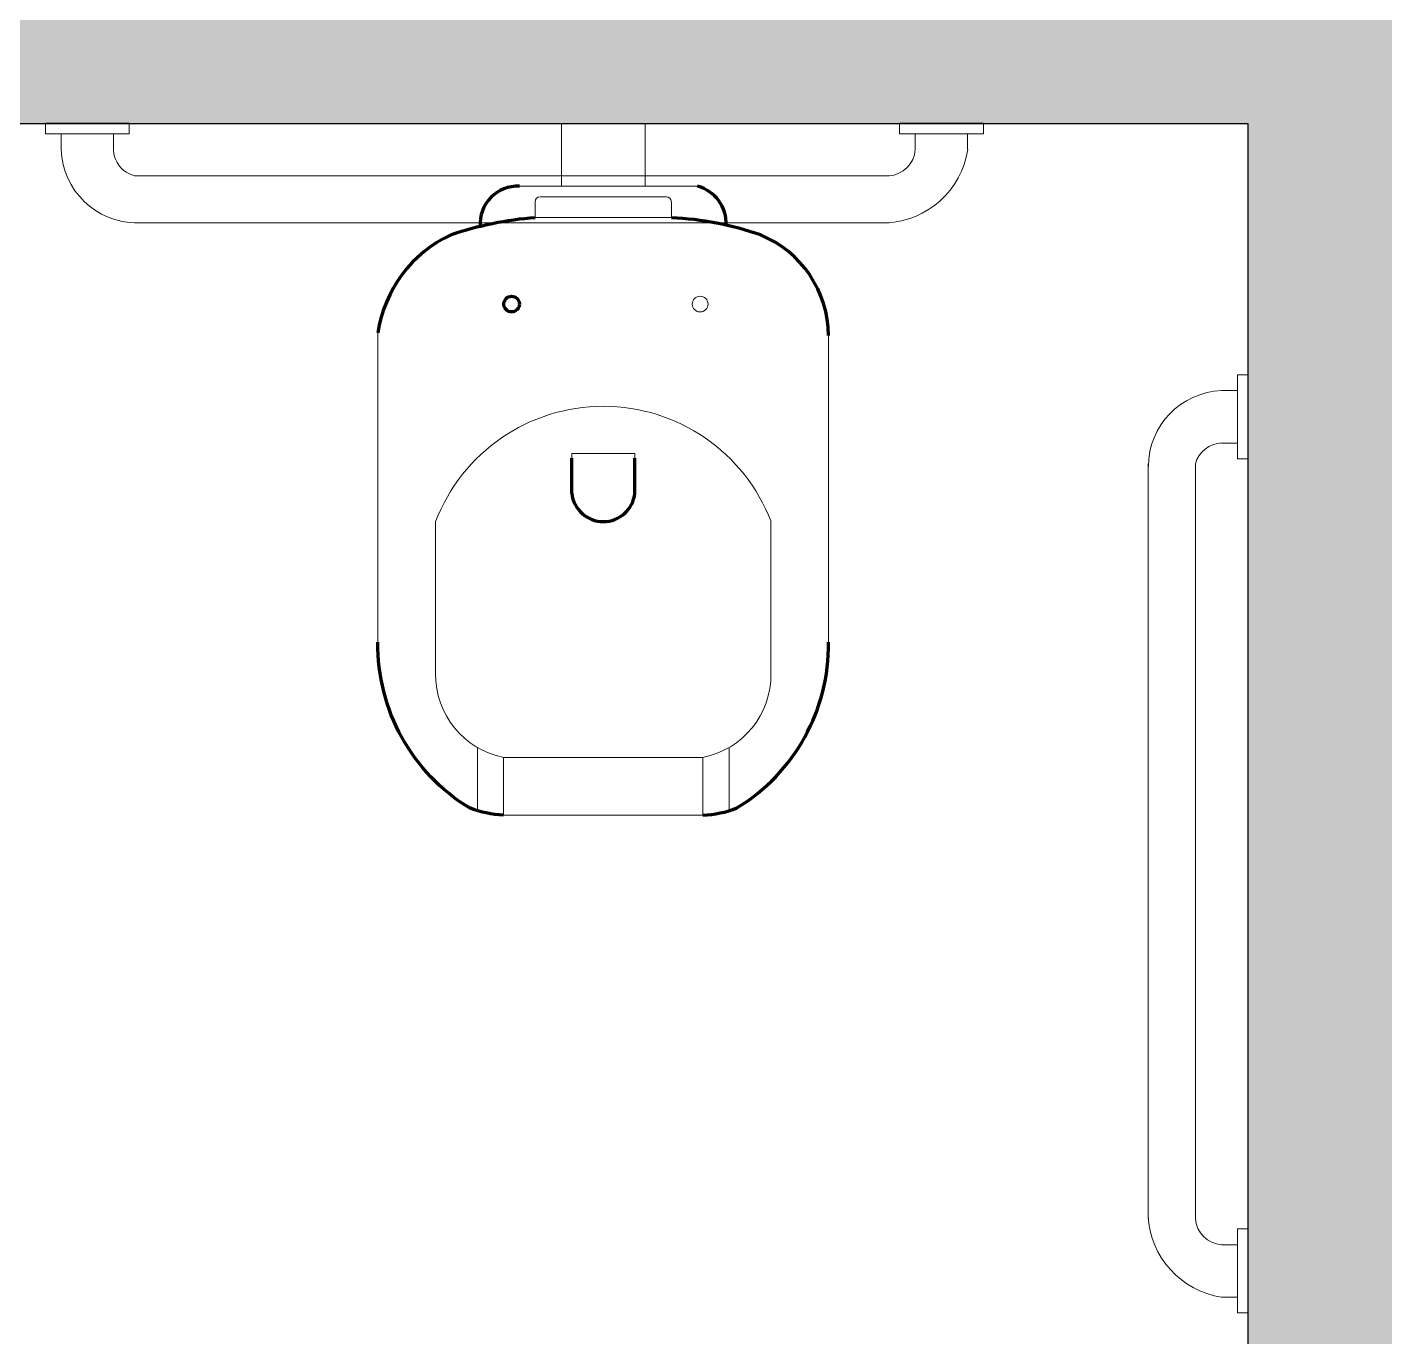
# Model space of a CAD drawing. Header units: centimetres. Extents: x 0 to 1814864, y -139216 to 99734.
# Drawn here: x 905078.5 to 905188.1, y 11453.6 to 11559.3 of the extents above; entities that cross this region are included whole.
import ezdxf

# ---------------------------------------------------------------- set-up
doc = ezdxf.new("R2010")
doc.units = ezdxf.units.CM
doc.header["$LTSCALE"] = 4
for name, color, linetype in [('0.2', 2, 'Continuous'), ('0.6', 6, 'Continuous'), ('PDF1_PH - Metal', 253, 'Continuous')]:
    doc.layers.add(name, color=color, linetype=linetype)
doc.layers.add('PDF1_PH - Alv Construir', color=6, linetype='Continuous', lineweight=40)

# ---------------------------------------------------------------- blocks, each defined once
blk = doc.blocks.new('Barra 3')
at = {"layer": 'PDF1_PH - Metal', "lineweight": 9}
for points in [[(19245.14, 25719.84), (19252, 25719.84), (19252, 25718.98), (19245.14, 25718.98)], [(19315, 25719.84), (19321.85, 25719.84), (19321.85, 25718.98), (19315, 25718.98)]]:
    blk.add_lwpolyline(points, close=True, dxfattribs=at)
for points in [[(19246.43, 25717.69), (19246.43, 25718.98)], [(19250.71, 25717.69), (19250.71, 25718.98)], [(19316.28, 25717.69), (19316.28, 25718.98)], [(19320.57, 25717.69), (19320.57, 25718.98)], [(19252.86, 25715.55), (19314.57, 25715.55)], [(19252.86, 25711.69), (19314.57, 25711.69)]]:
    blk.add_lwpolyline(points, dxfattribs=at)
for centre, radius, start, end in [((19253.42, 25718.76), 7.08, 188.6936, 267.1299), ((19253.01, 25717.84), 2.3, 183.7735, 266.2236), ((19314.35, 25717.92), 6.22, 270.0361, 357.9477), ((19314, 25717.77), 2.29, 284.5016, 358.1815)]:
    blk.add_arc(centre, radius, start, end, dxfattribs=at)
blk = doc.blocks.new('bacia sanit')
at = {"layer": 'PDF1_PH - Metal', "lineweight": 9}
for points in [[(16873.71, 24771.42), (16899, 24771.42)], [(16889.14, 24766.71), (16889.57, 24766.71), (16890, 24766.71), (16890.43, 24766.71), (16890.85, 24766.71), (16899.43, 24766.71), (16899.85, 24766.71), (16900.28, 24766.71), (16900.71, 24766.71), (16901.14, 24766.71), (16901.57, 24766.71)], [(16912.79, 24763.28), (16907.67, 24763.28)], [(16861.71, 24745.85), (16861.71, 24746.14), (16861.71, 24759.85), (16861.71, 24760.71)], [(16908.43, 24761.14), (16912.71, 24761.14), (16913.14, 24761.14)], [(16908.43, 24761.14), (16908.43, 24760.71), (16908.43, 24760.28), (16908.43, 24759.85), (16908.43, 24759.42), (16908.43, 24758.99), (16908.43, 24758.57), (16908.43, 24758.14), (16908.43, 24757.71), (16908.43, 24757.28), (16908.43, 24756.85), (16908.43, 24756.42)], [(16913.14, 24761.14), (16913.14, 24760.71), (16913.14, 24760.28), (16913.14, 24759.85), (16913.14, 24759.42), (16913.14, 24758.99), (16913.14, 24758.57), (16913.14, 24758.14), (16913.14, 24757.71), (16913.14, 24757.28), (16913.14, 24756.85), (16913.14, 24756.42), (16913.14, 24756), (16913.14, 24755.57), (16913.14, 24755.14), (16913.14, 24754.71), (16913.14, 24754.28), (16913.14, 24753.85), (16913.14, 24753.42), (16913.14, 24753), (16913.14, 24752.57), (16913.14, 24752.14), (16913.14, 24751.71), (16913.14, 24751.28), (16913.14, 24750.85), (16913.14, 24750.42), (16913.14, 24750), (16913.14, 24749.57), (16913.14, 24749.14), (16913.14, 24748.71), (16913.14, 24748.28), (16913.14, 24747.85), (16913.14, 24747.42), (16913.14, 24747), (16913.14, 24746.57), (16913.14, 24746.14), (16913.14, 24745.71), (16913.14, 24745.28), (16913.14, 24744.85)], [(16863, 24747.42), (16863, 24747.42), (16863.43, 24747.42), (16863.85, 24747.42), (16864.28, 24747.42), (16864.28, 24753), (16864.28, 24758.57), (16863.85, 24758.57), (16863.43, 24758.57), (16863, 24758.57)], [(16862.57, 24758.14), (16862.57, 24757.71), (16862.57, 24757.28), (16862.57, 24748.71), (16862.57, 24748.28), (16862.57, 24747.85)], [(16861.71, 24756.42), (16856.57, 24756.42)], [(16908.43, 24756.42), (16908.43, 24756), (16908.43, 24755.57), (16908.43, 24755.14), (16908.43, 24754.71), (16908.43, 24754.28), (16908.43, 24753.85), (16908.43, 24753.42), (16908.43, 24753), (16908.43, 24752.57), (16908.43, 24752.14), (16908.43, 24751.71), (16908.43, 24751.28), (16908.43, 24750.85), (16908.43, 24750)], [(16884.43, 24750.42), (16884, 24750.42), (16883.57, 24750.42), (16883.57, 24750.85), (16883.57, 24751.28), (16883.57, 24751.71), (16883.57, 24752.14), (16883.57, 24752.57), (16883.57, 24753), (16883.57, 24753.42), (16883.57, 24753.85), (16883.57, 24754.28), (16883.57, 24754.71), (16883.57, 24755.14), (16883.57, 24755.57), (16884, 24755.57), (16884, 24755.57)], [(16908.43, 24750), (16908.43, 24749.57), (16908.43, 24749.14), (16908.43, 24748.71), (16908.43, 24748.28), (16908.43, 24747.85), (16908.43, 24747.42), (16908.43, 24747), (16908.43, 24746.57), (16908.43, 24746.14), (16908.43, 24745.71), (16908.43, 24745.28), (16908.43, 24744.85)], [(16861.71, 24749.57), (16856.57, 24749.57)], [(16908.43, 24744.85), (16912.71, 24744.85), (16913.14, 24744.85)], [(16908.43, 24744.85), (16912.71, 24744.85), (16913.14, 24744.85)], [(16912.79, 24742.71), (16907.61, 24742.71)], [(16901.57, 24739.28), (16901.14, 24739.28), (16900.71, 24739.28), (16900.28, 24739.28), (16899.43, 24739.28), (16890.85, 24739.28), (16890.43, 24739.28), (16890, 24739.28), (16889.57, 24739.28), (16889.14, 24739.28)], [(16899, 24734.57), (16873.71, 24734.57)]]:
    blk.add_lwpolyline(points, dxfattribs=at)
at = {"layer": 'PDF1_PH - Metal', "lineweight": 211}
for points in [[(16913.14, 24761.14, 0.086524), (16912.56, 24763.93, 0.264906), (16899, 24771.42)], [(16913.14, 24744.85, -0.086524), (16912.56, 24742.06, -0.264906), (16899, 24734.57)]]:
    blk.add_lwpolyline(points, format="xyb", dxfattribs=at)
blk.add_lwpolyline([(16889.14, 24753), (16889.14, 24753), (16889.14, 24753)], dxfattribs=at)
at = {"layer": 'PDF1_PH - Metal', "lineweight": 9}
blk.add_circle((16871.35, 24760.92), 0.643, dxfattribs=at)
at = {"layer": 'PDF1_PH - Metal', "lineweight": 211}
blk.add_circle((16871.35, 24745.5), 0.643, dxfattribs=at)
for centre, radius, start, end in [((16873.98, 24762.47), 8.95, 90.3217, 157.8056), ((16890.78, 24757.22), 26.53, 161.0139, 177.0973), ((16864.8, 24759.86), 3.2, 88.1661, 164.6032), ((16885.38, 26015.07), 1259.51, 269.93472, 270.06528), ((16886.55, 24753), 2.59, 275.8679, 84.1321), ((16885.38, 23700.83), 1049.59, 89.92167, 90.07833), ((16892.2, 24749.58), 28, 184.427, 198.8013), ((16864.77, 24745.99), 3.06, 177.2926, 274.2593), ((16875.2, 24744.92), 10.46, 204.627, 261.8049)]:
    blk.add_arc(centre, radius, start, end, dxfattribs=at)
at = {"layer": 'PDF1_PH - Metal', "lineweight": 9}
for centre, radius, start, end in [((16894.4, 24753), 14.69, 110.9822, 249.0178), ((16901.65, 24759.8), 6.91, 11.172, 90.6439), ((16863, 24758.14), 0.429, 90, 180), ((16863, 24747.85), 0.429, 180, 270), ((16901.65, 24746.19), 6.91, 269.3561, 348.828)]:
    blk.add_arc(centre, radius, start, end, dxfattribs=at)

msp = doc.modelspace()

# ---------------------------------------------------------------- hatches: boundary and pattern name
at = {"layer": '0.2', "true_color": 0x000000}
h = msp.add_hatch(color=18, dxfattribs=at)
h.dxf.hatch_style = 1
h.paths.add_polyline_path([(902617.002, 11941.556), (902349.002, 11941.556), (902349.002, 11846.556), (902364.002, 11846.556), (902364.002, 11866.556), (902364.002, 11926.556), (902617.002, 11926.556)])
h.paths.add_polyline_path([(902822.002, 11566.556), (902762.002, 11566.556), (902762.002, 11780.092), (902762.002, 11791.695), (902747.002, 11791.695), (902747.002, 11566.556), (902364.002, 11566.556), (902364.002, 11646.556), (902349.002, 11646.556), (902349.002, 11551.556), (902762.002, 11551.556), (902822.002, 11551.556)])
h.paths.add_polyline_path([(902762.002, 11926.556), (902772.002, 11926.556), (902772.002, 11941.556), (902747.002, 11941.556), (902737.002, 11941.556), (902737.002, 11926.556), (902747.002, 11926.556), (902747.002, 11791.695), (902762.002, 11791.695)])
h.paths.add_polyline_path([(903167.002, 11941.556), (903022.002, 11941.556), (902892.002, 11941.556), (902892.002, 11926.556), (903022.002, 11926.556), (903022.002, 11916.556), (903037.002, 11916.556), (903037.002, 11926.556), (903167.002, 11926.556)])
h.paths.add_polyline_path([(903037.002, 11791.695), (903022.002, 11791.695), (903022.002, 11566.556), (902962.002, 11566.556), (902962.002, 11551.556), (903037.002, 11551.556), (903087.002, 11551.556), (903087.002, 11566.556), (903037.002, 11566.556)])
h.paths.add_polyline_path([(903367.002, 11566.556), (903312.002, 11566.556), (903312.002, 11791.695), (903297.002, 11791.695), (903297.002, 11566.556), (903247.002, 11566.556), (903247.002, 11551.556), (903312.002, 11551.556), (903367.002, 11551.556)])
h.paths.add_polyline_path([(903037.002, 11826.556), (903022.002, 11826.556), (903022.002, 11791.695), (903037.002, 11791.695)])
h.paths.add_polyline_path([(903847.002, 11941.556), (903512.002, 11941.556), (903297.002, 11941.556), (903287.002, 11941.556), (903287.002, 11926.556), (903297.002, 11926.556), (903297.002, 11791.695), (903312.002, 11791.695), (903312.002, 11853.642), (903312.002, 11857.642), (903312.002, 11926.556), (903512.002, 11926.556), (903512.002, 11916.556), (903527.002, 11916.556), (903527.002, 11926.556), (903847.002, 11926.556)])
h.paths.add_polyline_path([(903662.002, 11566.556), (903607.002, 11566.556), (903527.002, 11566.556), (903527.002, 11791.695), (903512.002, 11791.695), (903512.002, 11566.556), (903457.002, 11566.556), (903457.002, 11551.556), (903527.002, 11551.556), (903662.002, 11551.556)])
h.paths.add_polyline_path([(904047.002, 11566.556), (903992.002, 11566.556), (903992.002, 11791.695), (903977.002, 11791.695), (903977.002, 11566.556), (903842.002, 11566.556), (903842.002, 11551.556), (903992.002, 11551.556), (904047.002, 11551.556)])
h.paths.add_polyline_path([(903992.002, 11926.556), (904192.002, 11926.556), (904192.002, 11916.556), (904207.002, 11916.556), (904207.002, 11926.556), (904217.002, 11926.556), (904527.605, 11926.556), (904527.605, 11941.556), (904217.002, 11941.556), (903977.002, 11941.556), (903967.002, 11941.556), (903967.002, 11926.556), (903977.002, 11926.556), (903977.002, 11791.695), (903992.002, 11791.695), (903992.002, 11853.642), (903992.002, 11857.642)])
h.paths.add_polyline_path([(904342.002, 11566.556), (904287.002, 11566.556), (904207.002, 11566.556), (904207.002, 11791.695), (904192.002, 11791.695), (904192.002, 11566.556), (904137.002, 11566.556), (904137.002, 11551.556), (904207.002, 11551.556), (904342.002, 11551.556)])
h.paths.add_polyline_path([(904672.002, 11791.695), (904657.002, 11791.695), (904657.002, 11566.556), (904522.002, 11566.556), (904522.002, 11551.556), (904672.002, 11551.556)])
h.paths.add_polyline_path([(904672.002, 11941.556), (904647.605, 11941.556), (904647.605, 11926.556), (904657.002, 11926.556), (904657.002, 11791.695), (904672.002, 11791.695)])
h.paths.add_polyline_path([(902364.002, 12526.477), (902414.002, 12526.477), (902414.002, 12541.477), (902349.002, 12541.477), (902349.002, 12151.477), (902434.002, 12151.477), (902434.002, 12166.477), (902364.002, 12166.477)])
h.paths.add_polyline_path([(902579.002, 12526.477), (902624.002, 12526.477), (902624.002, 12541.477), (902564.002, 12541.477), (902514.002, 12541.477), (902514.002, 12526.477), (902564.002, 12526.477), (902564.002, 12166.477), (902554.002, 12166.477), (902554.002, 12151.477), (902579.002, 12151.477), (902699.002, 12151.477), (902699.002, 12166.477), (902579.002, 12166.477)])
h.paths.add_polyline_path([(902844.002, 12466.477), (902844.002, 12526.477), (902906.502, 12526.477), (902906.502, 12541.477), (902829.002, 12541.477), (902784.002, 12541.477), (902784.002, 12526.477), (902829.002, 12526.477), (902829.002, 12166.477), (902819.002, 12166.477), (902819.002, 12151.477), (902844.002, 12151.477), (903039.002, 12151.477), (903039.002, 12166.477), (902844.002, 12166.477)])
h.paths.add_polyline_path([(903184.002, 12526.477), (903239.002, 12526.477), (903239.002, 12541.477), (903169.002, 12541.477), (903106.502, 12541.477), (903106.502, 12526.477), (903169.002, 12526.477), (903169.002, 12466.477), (903169.002, 12166.477), (903159.002, 12166.477), (903159.002, 12151.477), (903184.002, 12151.477), (903399.002, 12151.477), (903719.002, 12151.477), (903719.002, 12166.477), (903399.002, 12166.477), (903399.002, 12176.477), (903384.002, 12176.477), (903384.002, 12166.477), (903184.002, 12166.477)])
h.paths.add_polyline_path([(903399.002, 12526.477), (903534.002, 12526.477), (903534.002, 12541.477), (903384.002, 12541.477), (903329.002, 12541.477), (903329.002, 12526.477), (903384.002, 12526.477), (903384.002, 12296.477), (903399.002, 12296.477)], flags=17)
h.paths.add_polyline_path([(903864.002, 12526.477), (903919.002, 12526.477), (903919.002, 12541.477), (903849.002, 12541.477), (903714.002, 12541.477), (903714.002, 12526.477), (903849.002, 12526.477), (903849.002, 12166.477), (903839.002, 12166.477), (903839.002, 12151.477), (903864.002, 12151.477), (904089.002, 12151.477), (904399.002, 12151.477), (904399.002, 12166.477), (904089.002, 12166.477), (904079.002, 12166.477), (904079.002, 12176.477), (904064.002, 12176.477), (904064.002, 12166.477), (903864.002, 12166.477)])
h.paths.add_polyline_path([(904079.002, 12526.477), (904214.002, 12526.477), (904214.002, 12541.477), (904064.002, 12541.477), (904009.002, 12541.477), (904009.002, 12526.477), (904064.002, 12526.477), (904064.002, 12296.477), (904079.002, 12296.477)], flags=17)
h.paths.add_polyline_path([(904544.002, 12526.477), (904599.002, 12526.477), (904599.002, 12541.477), (904529.002, 12541.477), (904394.002, 12541.477), (904394.002, 12526.477), (904529.002, 12526.477), (904529.002, 12166.477), (904519.002, 12166.477), (904519.002, 12151.477), (904544.002, 12151.477), (904769.002, 12151.477), (905079.002, 12151.477), (905079.002, 12166.477), (904759.002, 12166.477), (904759.002, 12176.477), (904744.002, 12176.477), (904744.002, 12166.477), (904544.002, 12166.477)])
h.paths.add_polyline_path([(904759.002, 12526.477), (904894.002, 12526.477), (904894.002, 12541.477), (904744.002, 12541.477), (904689.002, 12541.477), (904689.002, 12526.477), (904744.002, 12526.477), (904744.002, 12296.477), (904759.002, 12296.477)], flags=17)
h.paths.add_polyline_path([(905224.002, 12526.477), (905279.002, 12526.477), (905279.002, 12541.477), (905209.002, 12541.477), (905074.002, 12541.477), (905074.002, 12526.477), (905209.002, 12526.477), (905209.002, 12166.477), (905199.002, 12166.477), (905199.002, 12151.477), (905224.002, 12151.477), (905449.002, 12151.477), (905759.002, 12151.477), (905759.002, 12166.477), (905449.002, 12166.477), (905439.002, 12166.477), (905439.002, 12176.477), (905424.002, 12176.477), (905424.002, 12166.477), (905224.002, 12166.477)])
h.paths.add_polyline_path([(905439.002, 12526.477), (905574.002, 12526.477), (905574.002, 12541.477), (905424.002, 12541.477), (905369.002, 12541.477), (905369.002, 12526.477), (905424.002, 12526.477), (905424.002, 12296.477), (905439.002, 12296.477)], flags=17)
h.paths.add_polyline_path([(904997.002, 11351.556), (904987.002, 11351.556), (904987.002, 11391.556), (904972.002, 11391.556), (904972.002, 11336.556), (904997.002, 11336.556)], flags=17)
h.paths.add_polyline_path([(904987.002, 11551.556), (905177.002, 11551.556), (905177.002, 11351.556), (905097.002, 11351.556), (905097.002, 11336.556), (905192.002, 11336.556), (905272.002, 11336.556), (905272.002, 11351.556), (905192.002, 11351.556), (905192.002, 11551.556), (905232.002, 11551.556), (905382.002, 11551.556), (905382.002, 11511.556), (905397.002, 11511.556), (905397.002, 11551.556), (905422.002, 11551.556), (905422.002, 11566.556), (905232.002, 11566.556), (905232.002, 11771.556), (904972.002, 11771.556), (904972.002, 11756.556), (904972.002, 11726.056), (904983.002, 11726.056), (904987.002, 11726.056), (904987.002, 11756.556), (905217.002, 11756.556), (905217.002, 11566.556), (904987.002, 11566.556), (904987.002, 11574.056), (904972.002, 11574.056), (904972.002, 11551.556), (904972.002, 11511.556), (904987.002, 11511.556)])
h.paths.add_polyline_path([(905397.002, 11391.556), (905382.002, 11391.556), (905382.002, 11351.556), (905372.002, 11351.556), (905372.002, 11336.556), (905397.002, 11336.556)], flags=17)
h.paths.add_polyline_path([(905672.002, 11566.556), (905622.002, 11566.556), (905622.002, 11645.825), (905622.002, 11791.695), (905607.002, 11791.695), (905607.002, 11566.556), (905582.002, 11566.556), (905582.002, 11551.556), (905607.002, 11551.556), (905622.002, 11551.556), (905672.002, 11551.556)])
h.paths.add_polyline_path([(905967.002, 11566.556), (905917.002, 11566.556), (905917.002, 11791.695), (905902.002, 11791.695), (905902.002, 11566.556), (905852.002, 11566.556), (905852.002, 11551.556), (905917.002, 11551.556), (905967.002, 11551.556)])
h.paths.add_polyline_path([(905917.002, 11926.556), (905927.002, 11926.556), (905927.002, 11941.556), (905917.002, 11941.556), (905892.002, 11941.556), (905892.002, 11926.556), (905902.002, 11926.556), (905902.002, 11791.695), (905917.002, 11791.695)])
h.paths.add_polyline_path([(906212.002, 11941.556), (906047.002, 11941.556), (906047.002, 11926.556), (906197.002, 11926.556), (906197.002, 11791.695), (906212.002, 11791.695)])
h.paths.add_polyline_path([(906212.002, 11791.695), (906197.002, 11791.695), (906197.002, 11734.01), (906197.002, 11566.556), (906147.002, 11566.556), (906147.002, 11551.556), (906212.002, 11551.556), (906250.502, 11551.556), (906250.502, 11566.556), (906212.002, 11566.556)])
h.paths.add_polyline_path([(906584.002, 11614.056), (906569.002, 11614.056), (906569.002, 11566.556), (906530.502, 11566.556), (906530.502, 11551.556), (906584.002, 11551.556)])
h.paths.add_polyline_path([(906584.002, 11941.556), (906579.002, 11941.556), (906574.002, 11941.556), (906569.002, 11941.556), (906569.002, 11894.056), (906584.002, 11894.056)])
h.paths.add_polyline_path([(907079.049, 11884.228), (907516.895, 11884.228), (907516.895, 11937.054), (907079.049, 11937.054)], flags=9)
h.paths.add_polyline_path([(908026.535, 11886.396), (908121.296, 11886.396), (908121.296, 11939.222), (908026.535, 11939.222)], flags=9)
h.paths.add_polyline_path([(908535.439, 12363.085), (908684.353, 12363.085), (908684.353, 12456.28), (908535.439, 12456.28)], flags=9)
h.paths.add_polyline_path([(908530.587, 12198.085), (908679.501, 12198.085), (908679.501, 12291.28), (908530.587, 12291.28)], flags=9)
h.paths.add_polyline_path([(908535.439, 12033.085), (908684.353, 12033.085), (908684.353, 12126.28), (908535.439, 12126.28)], flags=9)
h.paths.add_polyline_path([(908530.587, 11868.085), (908679.501, 11868.085), (908679.501, 11961.28), (908530.587, 11961.28)], flags=9)
h.paths.add_polyline_path([(912469.947, 12187.788), (912469.947, 12258.237), (912451.567, 12258.237), (912451.567, 12187.788)], flags=9)
h.paths.add_polyline_path([(909653.903, 11862.788), (909653.903, 11933.237), (909635.522, 11933.237), (909635.522, 11862.788)], flags=9)
h.paths.add_polyline_path([(909661.903, 12162.734), (909661.903, 12233.183), (909643.522, 12233.183), (909643.522, 12162.734)], flags=9)
h.paths.add_polyline_path([(909958.903, 12162.734), (909958.903, 12233.183), (909940.522, 12233.183), (909940.522, 12162.734)], flags=9)
h.paths.add_polyline_path([(910020.958, 12158.659), (910020.958, 12217.366), (910005.641, 12217.366), (910005.641, 12158.659)], flags=9)
h.paths.add_polyline_path([(909924.56, 11923.144), (909995.008, 11923.144), (909995.008, 11941.524), (909924.56, 11941.524)], flags=9)
h.paths.add_polyline_path([(910333.903, 11862.788), (910333.903, 11933.237), (910315.522, 11933.237), (910315.522, 11862.788)], flags=9)
h.paths.add_polyline_path([(911164.56, 11923.144), (911235.008, 11923.144), (911235.008, 11941.524), (911164.56, 11941.524)], flags=9)
h.paths.add_polyline_path([(911573.903, 11862.788), (911573.903, 11933.237), (911555.522, 11933.237), (911555.522, 11862.788)], flags=9)
h.paths.add_polyline_path([(912403.903, 12162.734), (912403.903, 12233.183), (912385.522, 12233.183), (912385.522, 12162.734)], flags=9)
h.paths.add_polyline_path([(911994.956, 12156.493), (912065.405, 12156.493), (912065.405, 12174.874), (911994.956, 12174.874)], flags=9)
h.paths.add_polyline_path([(911723.903, 12162.734), (911723.903, 12233.183), (911705.522, 12233.183), (911705.522, 12162.734)], flags=9)
h.paths.add_polyline_path([(911314.956, 12156.493), (911385.405, 12156.493), (911385.405, 12174.874), (911314.956, 12174.874)], flags=9)
h.paths.add_polyline_path([(911043.903, 12162.734), (911043.903, 12233.183), (911025.522, 12233.183), (911025.522, 12162.734)], flags=9)
h.paths.add_polyline_path([(910634.956, 12156.493), (910705.405, 12156.493), (910705.405, 12174.874), (910634.956, 12174.874)], flags=9)
h.paths.add_polyline_path([(905951.714, 11831.332), (905951.714, 11901.781), (905933.334, 11901.781), (905933.334, 11831.332)], flags=9)
h.paths.add_polyline_path([(905885.67, 11831.332), (905885.67, 11901.781), (905867.289, 11901.781), (905867.289, 11831.332)], flags=9)
h.paths.add_polyline_path([(904641.273, 11831.332), (904641.273, 11901.781), (904622.892, 11901.781), (904622.892, 11831.332)], flags=9)
h.paths.add_polyline_path([(903960.67, 11831.332), (903960.67, 11901.781), (903942.289, 11901.781), (903942.289, 11831.332)], flags=9)
h.paths.add_polyline_path([(906552.67, 12191.198), (906552.67, 12261.647), (906534.289, 12261.647), (906534.289, 12191.198)], flags=9)
h.paths.add_polyline_path([(906143.724, 12184.957), (906214.172, 12184.957), (906214.172, 12203.338), (906143.724, 12203.338)], flags=9)
h.paths.add_polyline_path([(905872.67, 12191.198), (905872.67, 12261.647), (905854.289, 12261.647), (905854.289, 12191.198)], flags=9)
h.paths.add_polyline_path([(905192.67, 12191.198), (905192.67, 12261.647), (905174.289, 12261.647), (905174.289, 12191.198)], flags=25)
h.paths.add_polyline_path([(904512.67, 12191.198), (904512.67, 12261.647), (904494.289, 12261.647), (904494.289, 12191.198)], flags=25)
h.paths.add_polyline_path([(903832.67, 12191.198), (903832.67, 12261.647), (903814.289, 12261.647), (903814.289, 12191.198)], flags=25)
h.paths.add_polyline_path([(903280.67, 11831.332), (903280.67, 11901.781), (903262.289, 11901.781), (903262.289, 11831.332)], flags=9)
h.paths.add_polyline_path([(902796.714, 11831.332), (902796.714, 11901.781), (902778.334, 11901.781), (902778.334, 11831.332)], flags=9)
h.paths.add_polyline_path([(902730.67, 11831.332), (902730.67, 11901.781), (902712.289, 11901.781), (902712.289, 11831.332)], flags=9)
h.paths.add_polyline_path([(903152.67, 12191.198), (903152.67, 12261.647), (903134.289, 12261.647), (903134.289, 12191.198)], flags=25)
h.paths.add_polyline_path([(902812.67, 12191.198), (902812.67, 12261.647), (902794.289, 12261.647), (902794.289, 12191.198)], flags=25)
h.paths.add_polyline_path([(902547.67, 12191.198), (902547.67, 12261.647), (902529.289, 12261.647), (902529.289, 12191.198)], flags=25)

# ---------------------------------------------------------------- linework, layer by layer
at = {"layer": '0.6'}
for points in [[(904987.002, 11551.556), (905177.002, 11551.556)], [(905177.002, 11551.556), (905177.002, 11351.556)]]:
    msp.add_lwpolyline(points, dxfattribs=at)

# ---------------------------------------------------------------- block references
at = {"layer": 'PDF1_PH - Alv Construir', "xscale": -0.9870452279999999, "yscale": 0.9870452279999999, "zscale": 0.9870452279999999}
msp.add_blockref('Barra 3', (924151.482, -13835.084, 77800), dxfattribs=at)
at = {"layer": 'PDF1_PH - Alv Construir', "yscale": 0.9870452279999995, "zscale": 0.9870452279999995, "rotation": 270}
for name, p, xscale in [('bacia sanit', (880692.646, 28189.752), 0.9870452279999995), ('Barra 3', (879790.361, -7540.293), -0.9870452279999995)]:
    msp.add_blockref(name, p, dxfattribs=dict(at, xscale=xscale))

doc.saveas('drawing.dxf')
